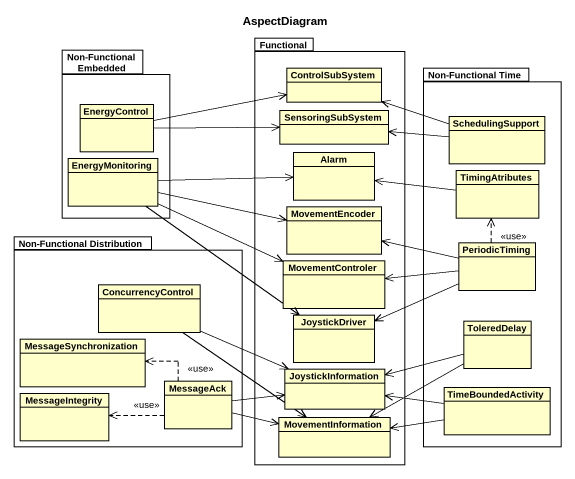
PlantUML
@startuml
title AspectDiagram
hide circle
hide empty members
package "Non-Functional Embedded" as Non_Functional_Embedded {
  class EnergyControl
  class EnergyMonitoring
}
package Functional {
  class ControlSubSystem
  class SensoringSubSystem
  class Alarm
  class MovementEncoder
  class MovementControler
  class JoystickDriver
  class JoystickInformation
  class MovementInformation
}
package "Non-Functional Time" as Non_Functional_Time {
  class SchedulingSupport
  class TimingAtributes
  class PeriodicTiming
  class ToleredDelay
  class TimeBoundedActivity
}
package "Non-Functional Distribution" as Non_Functional_Distribution {
  class ConcurrencyControl
  class MessageSynchronization
  class MessageAck
  class MessageIntegrity
}
EnergyControl -right-> ControlSubSystem
EnergyControl -right-> SensoringSubSystem
SchedulingSupport -left-> ControlSubSystem
SchedulingSupport -left-> SensoringSubSystem
EnergyMonitoring -right-> Alarm
EnergyMonitoring -right-> MovementEncoder
EnergyMonitoring -right-> MovementControler
EnergyMonitoring --> JoystickDriver
TimingAtributes -left-> Alarm
PeriodicTiming .up.> TimingAtributes : <<use>>
PeriodicTiming -left-> MovementEncoder
PeriodicTiming -left-> MovementControler
PeriodicTiming -left-> JoystickDriver
ConcurrencyControl -right-> JoystickInformation
ConcurrencyControl --> MovementInformation
ToleredDelay -left-> JoystickInformation
ToleredDelay -left-> MovementInformation
MessageAck .left.> MessageSynchronization : <<use>>
MessageAck -right-> JoystickInformation
MessageAck .left.> MessageIntegrity : <<use>>
MessageAck -right-> MovementInformation
TimeBoundedActivity -left-> JoystickInformation
TimeBoundedActivity -left-> MovementInformation
@enduml
